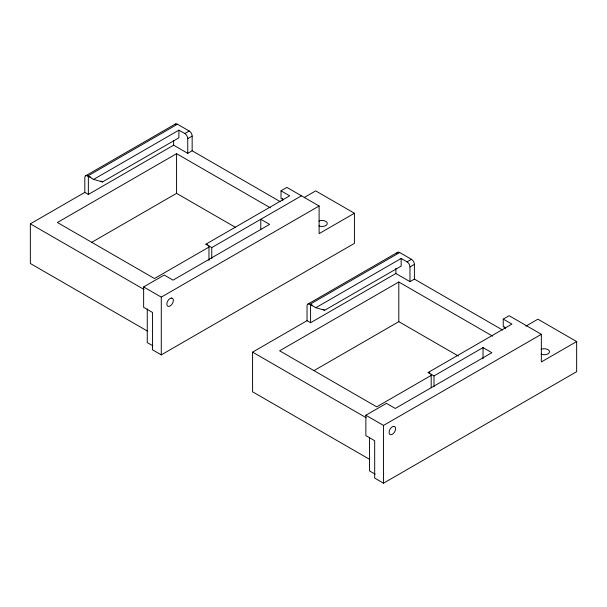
<?xml version="1.0" encoding="UTF-8"?>
<svg xmlns="http://www.w3.org/2000/svg" width="607" height="607" viewBox="0 0 607 607"><rect width="100%" height="100%" fill="white"/><g stroke="black" fill="none" stroke-linecap="round" stroke-linejoin="round"><path stroke-width="0.91" d="M280.366 201.721L192.153 150.794L187.745 153.343L173.632 145.194L88.349 194.437L84.805 192.389L30.35 223.831L30.35 263.491L147.478 331.111M260.79 229.484L260.79 219.294L269.614 224.385L173.048 280.138L164.224 275.047L143.631 286.936L143.631 307.317L152.456 312.415L152.456 349.784L161.28 354.875L354.42 243.369L354.42 213.254L315.678 190.886L304.395 197.404M161.28 354.875L161.28 297.127L143.631 286.936M502.596 330.026L414.391 279.099L409.975 281.648L395.87 273.499L310.579 322.742L307.036 320.693L252.58 352.136L252.58 391.796L369.709 459.416M283.386 199.809L281.018 198.443L281.018 190.803L286.899 187.404L319.115 206.001L319.115 233.634L354.42 213.254M505.616 328.114L503.249 326.748L503.249 319.107L511.929 324.115L428.11 372.508L433.997 375.908L483.028 347.599L491.852 352.697L395.278 408.45L386.454 403.352L365.862 415.241L365.862 435.621L374.686 440.72L374.686 478.088L383.518 483.18L576.65 371.674L576.65 341.559L537.908 319.191L525.821 326.171M383.518 483.18L383.518 425.431L365.862 415.241M483.028 358.714L483.028 347.599M85.663 175.795L175.37 124.003M84.805 192.389L84.805 177.699A4.158 2.405 60 0 1 87.749 176L177.449 124.215L189.217 131.006A4.158 2.405 60 0 1 192.153 136.105L192.153 150.794M87.749 176L93.63 179.399L178.921 130.156L184.801 133.555A4.158 2.405 60 0 1 187.745 138.646L187.745 153.343M184.801 133.555L189.217 131.006M93.63 179.399L102.454 181.948L178.921 137.797L178.921 130.156M187.745 138.646L192.153 136.105M270.396 207.852L176.576 153.685L57.399 222.496L154.482 278.545L209.172 246.973M91.68 242.36L176.576 193.352L235.319 227.261M301.459 195.811L211.76 247.603L205.879 244.204L289.691 195.811L281.018 190.803M161.28 297.127L319.115 206.001M307.901 304.099L397.6 252.315M307.036 320.693L307.036 306.004A4.158 2.405 60 0 1 309.98 304.304L399.679 252.52L411.447 259.31A4.158 2.405 60 0 1 414.391 264.409L414.391 279.099M309.98 304.304L315.86 307.703L401.151 258.461L407.031 261.86A4.158 2.405 60 0 1 409.975 266.951L409.975 281.648M407.031 261.86L411.447 259.31M315.86 307.703L324.692 310.253L401.151 266.109L401.151 258.461M409.975 266.951L414.391 264.409M492.634 336.157L398.807 281.997L279.63 350.8L376.719 406.849L431.41 375.278M313.918 370.665L398.807 321.657L458.368 356.036M503.249 319.107L509.136 315.708L541.345 334.305L541.345 361.939L576.65 341.559M383.518 425.431L541.345 334.305M90.997 177.115L88.349 176.349L88.349 194.437M205.879 244.204L207.64 244.712M312.347 305.162L310.579 304.653L310.579 322.742M428.11 372.508L429.877 373.017M100.944 181.076L102.454 181.948M323.182 309.38L324.692 310.253M30.35 223.831L143.988 289.44M252.58 352.136L366.226 417.745M375.118 474.135L369.504 470.888L369.504 437.26M152.888 345.823L147.266 342.583L147.266 308.955M504.721 326.771L504.721 328.508M433.997 375.908L433.997 386.758M431.198 374.291L431.198 387.858M398.807 281.997L398.807 321.657M395.87 268.279L395.87 273.499M282.49 198.466L282.49 200.204M211.76 247.603L211.76 258.453M208.967 245.987L208.967 260.456M176.576 153.685L176.576 193.352M173.632 140.847L173.632 145.194M396.841 253.392A4.158 2.405 60 0 1 399.679 252.52M541.125 349.366A5.197 3.005 0 0 1 548.121 349.723A5.197 3.005 0 0 1 548.121 353.775A5.197 3.005 0 0 1 541.125 354.131M318.887 221.062A5.197 3.005 0 0 1 325.891 221.411A5.197 3.005 0 0 1 325.891 225.47A5.197 3.005 0 0 1 318.887 225.827M174.899 124.443A4.158 2.405 60 0 1 177.449 124.215M171.394 298.052L170.582 298.249A4.575 2.64 -60 0 0 166.993 302.992A4.575 2.64 -60 0 0 168.814 306.391L169.626 306.194A4.575 2.64 -60 0 0 173.215 301.459A4.575 2.64 -60 0 0 171.394 298.052M393.632 426.357L392.82 426.554A4.575 2.64 -60 0 0 389.231 431.296A4.575 2.64 -60 0 0 391.052 434.695L391.864 434.498A4.575 2.64 -60 0 0 395.453 429.764A4.575 2.64 -60 0 0 393.632 426.357"/></g></svg>
